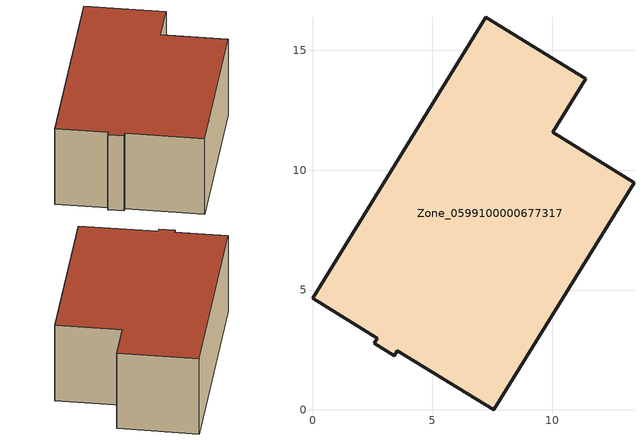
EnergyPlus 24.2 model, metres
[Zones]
Zone_0599100000677317
 floor ground (C_G): 2.7,3 0,4.66 7.23,16.39 11.4,13.81 10.02,11.58 13.41,9.48 7.56,0 3.54,2.48 3.41,2.27 2.57,2.79 z6.44
 wall outside (C_F): 11.4,13.81 7.23,16.39 0,4.66 2.7,3 2.57,2.79 3.41,2.27 3.54,2.48 7.56,0 13.41,9.48 10.02,11.58 11.4,13.81 z6.44:11.66
 roof outside (C_R): 3.54,2.48 7.56,0 13.41,9.48 10.02,11.58 11.4,13.81 7.23,16.39 0,4.66 2.7,3 2.57,2.79 3.41,2.27 z11.66
[BUILDING]
Pand.0599100000677317: North Axis=0; Terrain=City; Loads Convergence Tolerance Value=0.04; Temperature Convergence Tolerance Value=0.4; Solar Distribution=FullExterior; Maximum Number of Warmup Days=25; Minimum Number of Warmup Days=1
[Site:Location]
Rotterdam.The.Hague.AP_ZH_NLD Design_Conditions: Latitude=51.96; Longitude=4.45; Time Zone=1; Elevation=-4.5
[SITE:GROUNDTEMPERATURE:BUILDINGSURFACE]
18, 18, 18, 18, 18, 18, 18, 18, 18, 18, 18, 18
[MATERIAL] Thermal Absorptance=0.9; Solar Absorptance=0.7; Visible Absorptance=0.7
Name | Roughness | Thickness | Conductivity | Density | Specific Heat
G.D.1965-1974 | MediumSmooth | 0.15 | 0.882353 | 540 | 1210
F.D.1965-1974 | Rough | 0.3 | 0.697674 | 1920 | 840
R.D.1965-1974 | MediumRough | 0.2 | 0.232558 | 1500 | 1000
[CONSTRUCTION]
C_G: G.D.1965-1974
C_F: F.D.1965-1974
C_R: R.D.1965-1974
[ZONE]
Zone_0599100000677317: Type=1; Multiplier=1; Ceiling Height=Autocalculate; Volume=Autocalculate; Floor Area=autocalculate; Part of Total Floor Area=Yes
[ZONEINFILTRATION:DESIGNFLOWRATE]
Infil_Zone_0599100000677317: Zone or ZoneList or Space or SpaceList=Zone_0599100000677317; Schedule=AlwaysOn; Design Flow Rate Calculation Method=Flow/Area; Flow Rate per Floor Area=0.0042; Constant Term Coefficient=1; Temperature Term Coefficient=0; Velocity Term Coefficient=0; Velocity Squared Term Coefficient=0
[HVACTEMPLATE:ZONE:IDEALLOADSAIRSYSTEM]
Zone_0599100000677317: Maximum Heating Supply Air Temperature=50; Minimum Cooling Supply Air Temperature=13; Maximum Heating Supply Air Humidity Ratio=0.0156; Minimum Cooling Supply Air Humidity Ratio=0.0077; Heating Limit=NoLimit; Cooling Limit=NoLimit; Dehumidification Control Type=ConstantSensibleHeatRatio; Cooling Sensible Heat Ratio=0.7; Dehumidification Setpoint=60; Humidification Control Type=None; Humidification Setpoint=30; Outdoor Air Method=None; Outdoor Air Flow Rate per Person=0.00944; Outdoor Air Flow Rate per Zone Floor Area=0; Outdoor Air Flow Rate per Zone=0; Demand Controlled Ventilation Type=None; Outdoor Air Economizer Type=NoEconomizer; Heat Recovery Type=None; Sensible Heat Recovery Effectiveness=0.7; Latent Heat Recovery Effectiveness=0.65
[ZONECONTROL:THERMOSTAT]
ThermostatControl_Zone_0599100000677317: Zone or ZoneList=Zone_0599100000677317; Control Type Schedule=DualSetpointControlType; Control 1=Thermostat_Zone_0599100000677317; Temperature Difference Between Cutout And Setpoint=0
[THERMOSTATSETPOINT:DUALSETPOINT]
Thermostat_Zone_0599100000677317: Heating Setpoint Temperature Schedule=HeatingSetpoint_Zone_0599100000677317; Cooling Setpoint Temperature Schedule=CoolingSetpoint_Zone_0599100000677317
[SCHEDULE:COMPACT]
HeatingSetpoint_Zone_0599100000677317: Through: 12/31, For: AllDays, Until: 24:00, 21
CoolingSetpoint_Zone_0599100000677317: Through: 12/31, For: AllDays, Until: 24:00, 24
DualSetpointControlType: Through: 12/31, For: AllDays, Until: 24:00, 4
AlwaysOn: Through: 12/31, For: AllDays, Until: 24:00, 1
